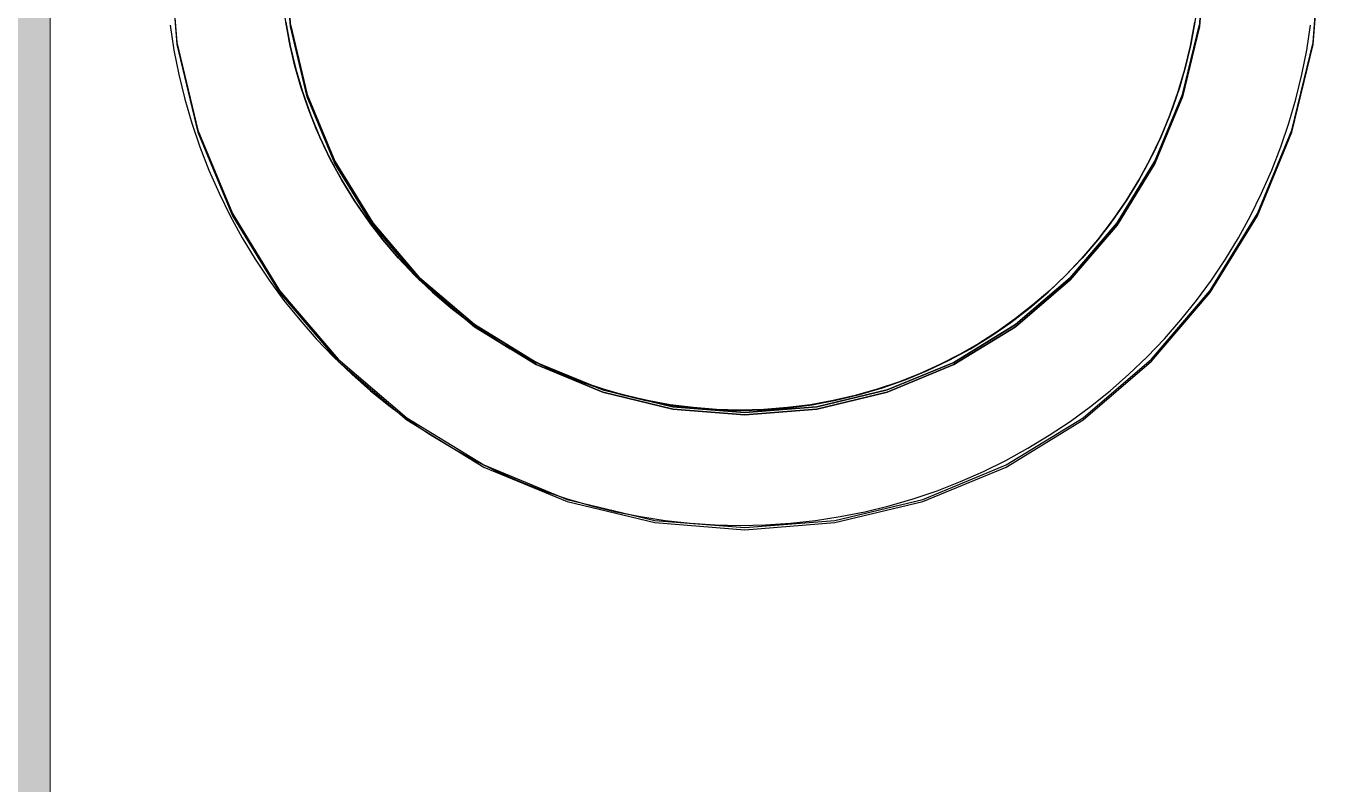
# Model space of a CAD drawing. Header units: millimetres. Extents: x 0 to 59350, y 0 to 29700.
# Drawn here: x 28653.58 to 28681.7, y 21410.59 to 21427.07 of the extents above; entities that cross this region are included whole.
import ezdxf

# ---------------------------------------------------------------- set-up
doc = ezdxf.new("R2010")
doc.units = ezdxf.units.MM
doc.linetypes.add('PUNKT2_S9', pattern=[1, 0, -1])
doc.layers.add('Slab', color=7, linetype='Continuous', lineweight=50)
doc.layers.add('Standard', color=7, linetype='Continuous', lineweight=25)

msp = doc.modelspace()

# ---------------------------------------------------------------- hatches: boundary and pattern name
at = {"layer": 'Standard', "linetype": 'PUNKT2_S9', "lineweight": 18}
h = msp.add_hatch(color=59, dxfattribs=at)
h.paths.add_polyline_path([(28654.104, 19918.72), (28654.104, 21521.22), (28629.104, 21496.22), (28629.104, 19918.72)])
h.paths.add_polyline_path([(28654.104, 18021.22), (28654.104, 18348.72), (28629.104, 18348.72), (28629.104, 18046.22)])
h.paths.add_polyline_path([(28629.104, 19641.22), (28629.104, 18626.22), (28654.104, 18626.22), (28654.104, 19641.22)])

# ---------------------------------------------------------------- linework, layer by layer
at = {"layer": 'Slab', "color": 7, "linetype": 'Continuous', "lineweight": -3}
for p, q in [((28656.705, 21428.665), (28656.859, 21426.71)), ((28656.705, 21428.665), (28656.859, 21426.71)), ((28681.551, 21426.71), (28681.705, 21428.665)), ((28681.551, 21426.71), (28681.705, 21428.665)), ((28656.705, 21428.618), (28656.859, 21426.663)), ((28656.705, 21428.618), (28656.859, 21426.663)), ((28659.328, 21427.054), (28659.205, 21428.618)), ((28659.205, 21428.618), (28659.328, 21427.054)), ((28679.205, 21428.618), (28679.082, 21427.054)), ((28679.082, 21427.054), (28679.205, 21428.618)), ((28681.551, 21426.663), (28681.705, 21428.618)), ((28681.551, 21426.663), (28681.705, 21428.618)), ((28656.711, 21427.081), (28656.794, 21426.542)), ((28656.711, 21427.081), (28656.794, 21426.542)), ((28656.711, 21427.081), (28656.794, 21426.542)), ((28656.711, 21427.081), (28656.794, 21426.542)), ((28659.323, 21426.634), (28659.227, 21427.149)), ((28659.227, 21427.149), (28659.323, 21426.634)), ((28659.227, 21427.149), (28659.323, 21426.634)), ((28659.323, 21426.634), (28659.227, 21427.149)), ((28659.227, 21427.149), (28659.323, 21426.634)), ((28659.323, 21426.634), (28659.227, 21427.149)), ((28659.694, 21425.575), (28659.328, 21427.101)), ((28659.328, 21427.101), (28659.694, 21425.575)), ((28659.694, 21425.528), (28659.328, 21427.054)), ((28659.328, 21427.054), (28659.694, 21425.528)), ((28679.082, 21427.101), (28678.715, 21425.575)), ((28678.715, 21425.575), (28679.082, 21427.101)), ((28679.082, 21427.054), (28678.715, 21425.528)), ((28678.715, 21425.528), (28679.082, 21427.054)), ((28678.981, 21427.149), (28678.886, 21426.634)), ((28678.886, 21426.634), (28678.981, 21427.149)), ((28678.886, 21426.634), (28678.981, 21427.149)), ((28678.981, 21427.149), (28678.886, 21426.634)), ((28678.886, 21426.634), (28678.981, 21427.149)), ((28678.981, 21427.149), (28678.886, 21426.634)), ((28681.414, 21426.542), (28681.497, 21427.081)), ((28681.414, 21426.542), (28681.497, 21427.081)), ((28681.414, 21426.542), (28681.497, 21427.081)), ((28681.414, 21426.542), (28681.497, 21427.081)), ((28656.859, 21426.71), (28657.317, 21424.803)), ((28656.859, 21426.71), (28657.317, 21424.803)), ((28681.093, 21424.803), (28681.551, 21426.71)), ((28681.093, 21424.803), (28681.551, 21426.71)), ((28656.794, 21426.542), (28656.9, 21426.008)), ((28656.794, 21426.542), (28656.9, 21426.008)), ((28656.794, 21426.542), (28656.9, 21426.008)), ((28656.794, 21426.542), (28656.9, 21426.008)), ((28656.859, 21426.663), (28657.317, 21424.755)), ((28656.859, 21426.663), (28657.317, 21424.755)), ((28659.445, 21426.125), (28659.323, 21426.634)), ((28659.323, 21426.634), (28659.445, 21426.125)), ((28659.323, 21426.634), (28659.445, 21426.125)), ((28659.445, 21426.125), (28659.323, 21426.634)), ((28659.323, 21426.634), (28659.445, 21426.125)), ((28659.445, 21426.125), (28659.323, 21426.634)), ((28678.886, 21426.634), (28678.763, 21426.125)), ((28678.763, 21426.125), (28678.886, 21426.634)), ((28678.763, 21426.125), (28678.886, 21426.634)), ((28678.886, 21426.634), (28678.763, 21426.125)), ((28678.763, 21426.125), (28678.886, 21426.634)), ((28678.886, 21426.634), (28678.763, 21426.125)), ((28681.093, 21424.755), (28681.551, 21426.663)), ((28681.093, 21424.755), (28681.551, 21426.663)), ((28681.308, 21426.008), (28681.414, 21426.542)), ((28681.308, 21426.008), (28681.414, 21426.542)), ((28681.308, 21426.008), (28681.414, 21426.542)), ((28681.308, 21426.008), (28681.414, 21426.542)), ((28659.594, 21425.623), (28659.445, 21426.125)), ((28659.445, 21426.125), (28659.594, 21425.623)), ((28659.445, 21426.125), (28659.594, 21425.623)), ((28659.594, 21425.623), (28659.445, 21426.125)), ((28659.445, 21426.125), (28659.594, 21425.623)), ((28659.594, 21425.623), (28659.445, 21426.125)), ((28678.763, 21426.125), (28678.615, 21425.623)), ((28678.615, 21425.623), (28678.763, 21426.125)), ((28678.615, 21425.623), (28678.763, 21426.125)), ((28678.763, 21426.125), (28678.615, 21425.623)), ((28678.615, 21425.623), (28678.763, 21426.125)), ((28678.763, 21426.125), (28678.615, 21425.623)), ((28656.9, 21426.008), (28657.03, 21425.478)), ((28656.9, 21426.008), (28657.03, 21425.478)), ((28656.9, 21426.008), (28657.03, 21425.478)), ((28656.9, 21426.008), (28657.03, 21425.478)), ((28681.178, 21425.478), (28681.308, 21426.008)), ((28681.178, 21425.478), (28681.308, 21426.008)), ((28681.178, 21425.478), (28681.308, 21426.008)), ((28681.178, 21425.478), (28681.308, 21426.008)), ((28659.768, 21425.129), (28659.594, 21425.623)), ((28659.594, 21425.623), (28659.768, 21425.129)), ((28659.594, 21425.623), (28659.768, 21425.129)), ((28659.768, 21425.129), (28659.594, 21425.623)), ((28659.594, 21425.623), (28659.768, 21425.129)), ((28659.768, 21425.129), (28659.594, 21425.623)), ((28660.295, 21424.126), (28659.694, 21425.575)), ((28659.694, 21425.575), (28660.295, 21424.126)), ((28678.715, 21425.575), (28678.115, 21424.126)), ((28678.115, 21424.126), (28678.715, 21425.575)), ((28678.615, 21425.623), (28678.44, 21425.129)), ((28678.44, 21425.129), (28678.615, 21425.623)), ((28678.44, 21425.129), (28678.615, 21425.623)), ((28678.615, 21425.623), (28678.44, 21425.129)), ((28678.44, 21425.129), (28678.615, 21425.623)), ((28678.615, 21425.623), (28678.44, 21425.129)), ((28657.03, 21425.478), (28657.183, 21424.954)), ((28657.03, 21425.478), (28657.183, 21424.954)), ((28657.03, 21425.478), (28657.183, 21424.954)), ((28657.03, 21425.478), (28657.183, 21424.954)), ((28660.295, 21424.078), (28659.694, 21425.528)), ((28659.694, 21425.528), (28660.295, 21424.078)), ((28678.715, 21425.528), (28678.115, 21424.078)), ((28678.115, 21424.078), (28678.715, 21425.528)), ((28681.026, 21424.954), (28681.178, 21425.478)), ((28681.026, 21424.954), (28681.178, 21425.478)), ((28681.026, 21424.954), (28681.178, 21425.478)), ((28681.026, 21424.954), (28681.178, 21425.478)), ((28659.969, 21424.646), (28659.768, 21425.129)), ((28659.768, 21425.129), (28659.969, 21424.646)), ((28659.768, 21425.129), (28659.969, 21424.646)), ((28659.969, 21424.646), (28659.768, 21425.129)), ((28659.768, 21425.129), (28659.969, 21424.646)), ((28659.969, 21424.646), (28659.768, 21425.129)), ((28678.44, 21425.129), (28678.24, 21424.646)), ((28678.24, 21424.646), (28678.44, 21425.129)), ((28678.24, 21424.646), (28678.44, 21425.129)), ((28678.44, 21425.129), (28678.24, 21424.646)), ((28678.24, 21424.646), (28678.44, 21425.129)), ((28678.44, 21425.129), (28678.24, 21424.646)), ((28657.183, 21424.954), (28657.358, 21424.438)), ((28657.183, 21424.954), (28657.358, 21424.438)), ((28657.183, 21424.954), (28657.358, 21424.438)), ((28657.183, 21424.954), (28657.358, 21424.438)), ((28657.317, 21424.803), (28658.067, 21422.991)), ((28657.317, 21424.803), (28658.067, 21422.991)), ((28657.317, 21424.755), (28658.067, 21422.943)), ((28657.317, 21424.755), (28658.067, 21422.943)), ((28680.342, 21422.991), (28681.093, 21424.803)), ((28680.342, 21422.991), (28681.093, 21424.803)), ((28680.342, 21422.943), (28681.093, 21424.755)), ((28680.342, 21422.943), (28681.093, 21424.755)), ((28680.85, 21424.438), (28681.026, 21424.954)), ((28680.85, 21424.438), (28681.026, 21424.954)), ((28680.85, 21424.438), (28681.026, 21424.954)), ((28680.85, 21424.438), (28681.026, 21424.954)), ((28657.358, 21424.438), (28657.556, 21423.929)), ((28657.358, 21424.438), (28657.556, 21423.929)), ((28657.358, 21424.438), (28657.556, 21423.929)), ((28657.358, 21424.438), (28657.556, 21423.929)), ((28660.194, 21424.173), (28659.969, 21424.646)), ((28659.969, 21424.646), (28660.194, 21424.173)), ((28659.969, 21424.646), (28660.194, 21424.173)), ((28660.194, 21424.173), (28659.969, 21424.646)), ((28659.969, 21424.646), (28660.194, 21424.173)), ((28660.194, 21424.173), (28659.969, 21424.646)), ((28678.24, 21424.646), (28678.014, 21424.173)), ((28678.014, 21424.173), (28678.24, 21424.646)), ((28678.014, 21424.173), (28678.24, 21424.646)), ((28678.24, 21424.646), (28678.014, 21424.173)), ((28678.014, 21424.173), (28678.24, 21424.646)), ((28678.24, 21424.646), (28678.014, 21424.173)), ((28680.653, 21423.929), (28680.85, 21424.438)), ((28680.653, 21423.929), (28680.85, 21424.438)), ((28680.653, 21423.929), (28680.85, 21424.438)), ((28680.653, 21423.929), (28680.85, 21424.438)), ((28660.444, 21423.713), (28660.194, 21424.173)), ((28660.194, 21424.173), (28660.444, 21423.713)), ((28660.194, 21424.173), (28660.444, 21423.713)), ((28660.444, 21423.713), (28660.194, 21424.173)), ((28660.194, 21424.173), (28660.444, 21423.713)), ((28660.444, 21423.713), (28660.194, 21424.173)), ((28678.014, 21424.173), (28677.764, 21423.713)), ((28677.764, 21423.713), (28678.014, 21424.173)), ((28677.764, 21423.713), (28678.014, 21424.173)), ((28678.014, 21424.173), (28677.764, 21423.713)), ((28677.764, 21423.713), (28678.014, 21424.173)), ((28678.014, 21424.173), (28677.764, 21423.713)), ((28657.556, 21423.929), (28657.775, 21423.43)), ((28657.556, 21423.929), (28657.775, 21423.43)), ((28657.556, 21423.929), (28657.775, 21423.43)), ((28657.556, 21423.929), (28657.775, 21423.43)), ((28661.115, 21422.788), (28660.295, 21424.126)), ((28660.295, 21424.126), (28661.115, 21422.788)), ((28661.115, 21422.74), (28660.295, 21424.078)), ((28660.295, 21424.078), (28661.115, 21422.74)), ((28678.115, 21424.126), (28677.295, 21422.788)), ((28677.295, 21422.788), (28678.115, 21424.126)), ((28678.115, 21424.078), (28677.295, 21422.74)), ((28677.295, 21422.74), (28678.115, 21424.078)), ((28680.433, 21423.43), (28680.653, 21423.929)), ((28680.433, 21423.43), (28680.653, 21423.929)), ((28680.433, 21423.43), (28680.653, 21423.929)), ((28680.433, 21423.43), (28680.653, 21423.929)), ((28660.717, 21423.267), (28660.444, 21423.713)), ((28660.444, 21423.713), (28660.717, 21423.267)), ((28660.444, 21423.713), (28660.717, 21423.267)), ((28660.717, 21423.267), (28660.444, 21423.713)), ((28660.444, 21423.713), (28660.717, 21423.267)), ((28660.717, 21423.267), (28660.444, 21423.713)), ((28677.764, 21423.713), (28677.491, 21423.267)), ((28677.491, 21423.267), (28677.764, 21423.713)), ((28677.491, 21423.267), (28677.764, 21423.713)), ((28677.764, 21423.713), (28677.491, 21423.267)), ((28677.491, 21423.267), (28677.764, 21423.713)), ((28677.764, 21423.713), (28677.491, 21423.267)), ((28657.775, 21423.43), (28658.016, 21422.941)), ((28657.775, 21423.43), (28658.016, 21422.941)), ((28657.775, 21423.43), (28658.016, 21422.941)), ((28657.775, 21423.43), (28658.016, 21422.941)), ((28680.192, 21422.941), (28680.433, 21423.43)), ((28680.192, 21422.941), (28680.433, 21423.43)), ((28680.192, 21422.941), (28680.433, 21423.43)), ((28680.192, 21422.941), (28680.433, 21423.43)), ((28661.014, 21422.835), (28660.717, 21423.267)), ((28660.717, 21423.267), (28661.014, 21422.835)), ((28660.717, 21423.267), (28661.014, 21422.835)), ((28661.014, 21422.835), (28660.717, 21423.267)), ((28660.717, 21423.267), (28661.014, 21422.835)), ((28661.014, 21422.835), (28660.717, 21423.267)), ((28677.491, 21423.267), (28677.194, 21422.835)), ((28677.194, 21422.835), (28677.491, 21423.267)), ((28677.194, 21422.835), (28677.491, 21423.267)), ((28677.491, 21423.267), (28677.194, 21422.835)), ((28677.194, 21422.835), (28677.491, 21423.267)), ((28677.491, 21423.267), (28677.194, 21422.835)), ((28658.016, 21422.941), (28658.279, 21422.463)), ((28658.016, 21422.941), (28658.279, 21422.463)), ((28658.016, 21422.941), (28658.279, 21422.463)), ((28658.016, 21422.941), (28658.279, 21422.463)), ((28658.067, 21422.991), (28659.092, 21421.318)), ((28658.067, 21422.991), (28659.092, 21421.318)), ((28658.067, 21422.943), (28659.092, 21421.271)), ((28658.067, 21422.943), (28659.092, 21421.271)), ((28661.333, 21422.42), (28661.014, 21422.835)), ((28661.014, 21422.835), (28661.333, 21422.42)), ((28661.014, 21422.835), (28661.333, 21422.42)), ((28661.333, 21422.42), (28661.014, 21422.835)), ((28661.014, 21422.835), (28661.333, 21422.42)), ((28661.333, 21422.42), (28661.014, 21422.835)), ((28662.134, 21421.594), (28661.115, 21422.788)), ((28661.115, 21422.788), (28662.134, 21421.594)), ((28662.134, 21421.547), (28661.115, 21422.74)), ((28661.115, 21422.74), (28662.134, 21421.547)), ((28677.295, 21422.788), (28676.276, 21421.594)), ((28676.276, 21421.594), (28677.295, 21422.788)), ((28677.295, 21422.74), (28676.276, 21421.547)), ((28676.276, 21421.547), (28677.295, 21422.74)), ((28677.194, 21422.835), (28676.876, 21422.42)), ((28676.876, 21422.42), (28677.194, 21422.835)), ((28676.876, 21422.42), (28677.194, 21422.835)), ((28677.194, 21422.835), (28676.876, 21422.42)), ((28676.876, 21422.42), (28677.194, 21422.835)), ((28677.194, 21422.835), (28676.876, 21422.42)), ((28679.318, 21421.318), (28680.342, 21422.991)), ((28679.318, 21421.318), (28680.342, 21422.991)), ((28679.318, 21421.271), (28680.342, 21422.943)), ((28679.318, 21421.271), (28680.342, 21422.943)), ((28679.929, 21422.463), (28680.192, 21422.941)), ((28679.929, 21422.463), (28680.192, 21422.941)), ((28679.929, 21422.463), (28680.192, 21422.941)), ((28679.929, 21422.463), (28680.192, 21422.941)), ((28658.279, 21422.463), (28658.562, 21421.997)), ((28658.279, 21422.463), (28658.562, 21421.997)), ((28658.279, 21422.463), (28658.562, 21421.997)), ((28658.279, 21422.463), (28658.562, 21421.997)), ((28679.647, 21421.997), (28679.929, 21422.463)), ((28679.647, 21421.997), (28679.929, 21422.463)), ((28679.647, 21421.997), (28679.929, 21422.463)), ((28679.647, 21421.997), (28679.929, 21422.463)), ((28661.673, 21422.022), (28661.333, 21422.42)), ((28661.333, 21422.42), (28661.673, 21422.022)), ((28661.333, 21422.42), (28661.673, 21422.022)), ((28661.673, 21422.022), (28661.333, 21422.42)), ((28661.333, 21422.42), (28661.673, 21422.022)), ((28661.673, 21422.022), (28661.333, 21422.42)), ((28676.876, 21422.42), (28676.536, 21422.022)), ((28676.536, 21422.022), (28676.876, 21422.42)), ((28676.536, 21422.022), (28676.876, 21422.42)), ((28676.876, 21422.42), (28676.536, 21422.022)), ((28676.536, 21422.022), (28676.876, 21422.42)), ((28676.876, 21422.42), (28676.536, 21422.022)), ((28658.562, 21421.997), (28658.865, 21421.543)), ((28658.562, 21421.997), (28658.865, 21421.543)), ((28658.562, 21421.997), (28658.865, 21421.543)), ((28658.562, 21421.997), (28658.865, 21421.543)), ((28662.033, 21421.642), (28661.673, 21422.022)), ((28661.673, 21422.022), (28662.033, 21421.642)), ((28661.673, 21422.022), (28662.033, 21421.642)), ((28662.033, 21421.642), (28661.673, 21422.022)), ((28661.673, 21422.022), (28662.033, 21421.642)), ((28662.033, 21421.642), (28661.673, 21422.022)), ((28676.536, 21422.022), (28676.175, 21421.642)), ((28676.175, 21421.642), (28676.536, 21422.022)), ((28676.175, 21421.642), (28676.536, 21422.022)), ((28676.536, 21422.022), (28676.175, 21421.642)), ((28676.175, 21421.642), (28676.536, 21422.022)), ((28676.536, 21422.022), (28676.175, 21421.642)), ((28679.344, 21421.543), (28679.647, 21421.997)), ((28679.344, 21421.543), (28679.647, 21421.997)), ((28679.344, 21421.543), (28679.647, 21421.997)), ((28679.344, 21421.543), (28679.647, 21421.997)), ((28662.413, 21421.282), (28662.033, 21421.642)), ((28662.033, 21421.642), (28662.413, 21421.282)), ((28662.033, 21421.642), (28662.413, 21421.282)), ((28662.413, 21421.282), (28662.033, 21421.642)), ((28662.033, 21421.642), (28662.413, 21421.282)), ((28662.413, 21421.282), (28662.033, 21421.642)), ((28676.175, 21421.642), (28675.795, 21421.282)), ((28675.795, 21421.282), (28676.175, 21421.642)), ((28675.795, 21421.282), (28676.175, 21421.642)), ((28676.175, 21421.642), (28675.795, 21421.282)), ((28675.795, 21421.282), (28676.175, 21421.642)), ((28676.175, 21421.642), (28675.795, 21421.282)), ((28658.865, 21421.543), (28659.187, 21421.103)), ((28658.865, 21421.543), (28659.187, 21421.103)), ((28658.865, 21421.543), (28659.187, 21421.103)), ((28658.865, 21421.543), (28659.187, 21421.103)), ((28663.327, 21420.575), (28662.134, 21421.594)), ((28662.134, 21421.594), (28663.327, 21420.575)), ((28663.327, 21420.528), (28662.134, 21421.547)), ((28662.134, 21421.547), (28663.327, 21420.528)), ((28676.276, 21421.594), (28675.083, 21420.575)), ((28675.083, 21420.575), (28676.276, 21421.594)), ((28676.276, 21421.547), (28675.083, 21420.528)), ((28675.083, 21420.528), (28676.276, 21421.547)), ((28679.021, 21421.103), (28679.344, 21421.543)), ((28679.021, 21421.103), (28679.344, 21421.543)), ((28679.021, 21421.103), (28679.344, 21421.543)), ((28679.021, 21421.103), (28679.344, 21421.543)), ((28659.092, 21421.318), (28660.366, 21419.827)), ((28659.092, 21421.318), (28660.366, 21419.827)), ((28659.092, 21421.271), (28660.366, 21419.779)), ((28659.092, 21421.271), (28660.366, 21419.779)), ((28659.187, 21421.103), (28659.529, 21420.678)), ((28659.187, 21421.103), (28659.529, 21420.678)), ((28659.187, 21421.103), (28659.529, 21420.678)), ((28659.187, 21421.103), (28659.529, 21420.678)), ((28662.811, 21420.942), (28662.413, 21421.282)), ((28662.413, 21421.282), (28662.811, 21420.942)), ((28662.413, 21421.282), (28662.811, 21420.942)), ((28662.811, 21420.942), (28662.413, 21421.282)), ((28662.413, 21421.282), (28662.811, 21420.942)), ((28662.811, 21420.942), (28662.413, 21421.282)), ((28675.795, 21421.282), (28675.397, 21420.942)), ((28675.397, 21420.942), (28675.795, 21421.282)), ((28675.397, 21420.942), (28675.795, 21421.282)), ((28675.795, 21421.282), (28675.397, 21420.942)), ((28675.397, 21420.942), (28675.795, 21421.282)), ((28675.795, 21421.282), (28675.397, 21420.942)), ((28678.044, 21419.827), (28679.318, 21421.318)), ((28678.044, 21419.827), (28679.318, 21421.318)), ((28678.044, 21419.779), (28679.318, 21421.271)), ((28678.044, 21419.779), (28679.318, 21421.271)), ((28678.68, 21420.678), (28679.021, 21421.103)), ((28678.68, 21420.678), (28679.021, 21421.103)), ((28678.68, 21420.678), (28679.021, 21421.103)), ((28678.68, 21420.678), (28679.021, 21421.103)), ((28663.226, 21420.623), (28662.811, 21420.942)), ((28662.811, 21420.942), (28663.226, 21420.623)), ((28662.811, 21420.942), (28663.226, 21420.623)), ((28663.226, 21420.623), (28662.811, 21420.942)), ((28662.811, 21420.942), (28663.226, 21420.623)), ((28663.226, 21420.623), (28662.811, 21420.942)), ((28675.397, 21420.942), (28674.982, 21420.623)), ((28674.982, 21420.623), (28675.397, 21420.942)), ((28674.982, 21420.623), (28675.397, 21420.942)), ((28675.397, 21420.942), (28674.982, 21420.623)), ((28674.982, 21420.623), (28675.397, 21420.942)), ((28675.397, 21420.942), (28674.982, 21420.623)), ((28659.529, 21420.678), (28659.888, 21420.268)), ((28659.529, 21420.678), (28659.888, 21420.268)), ((28659.529, 21420.678), (28659.888, 21420.268)), ((28659.529, 21420.678), (28659.888, 21420.268)), ((28663.658, 21420.326), (28663.226, 21420.623)), ((28663.226, 21420.623), (28663.658, 21420.326)), ((28663.226, 21420.623), (28663.658, 21420.326)), ((28663.658, 21420.326), (28663.226, 21420.623)), ((28663.226, 21420.623), (28663.658, 21420.326)), ((28663.658, 21420.326), (28663.226, 21420.623)), ((28664.665, 21419.755), (28663.327, 21420.575)), ((28663.327, 21420.575), (28664.665, 21419.755)), ((28664.665, 21419.708), (28663.327, 21420.528)), ((28663.327, 21420.528), (28664.665, 21419.708)), ((28675.083, 21420.575), (28673.745, 21419.755)), ((28673.745, 21419.755), (28675.083, 21420.575)), ((28675.083, 21420.528), (28673.745, 21419.708)), ((28673.745, 21419.708), (28675.083, 21420.528)), ((28674.982, 21420.623), (28674.551, 21420.326)), ((28674.551, 21420.326), (28674.982, 21420.623)), ((28674.551, 21420.326), (28674.982, 21420.623)), ((28674.982, 21420.623), (28674.551, 21420.326)), ((28674.551, 21420.326), (28674.982, 21420.623)), ((28674.982, 21420.623), (28674.551, 21420.326)), ((28678.32, 21420.268), (28678.68, 21420.678)), ((28678.32, 21420.268), (28678.68, 21420.678)), ((28678.32, 21420.268), (28678.68, 21420.678)), ((28678.32, 21420.268), (28678.68, 21420.678)), ((28659.888, 21420.268), (28660.265, 21419.874)), ((28659.888, 21420.268), (28660.265, 21419.874)), ((28659.888, 21420.268), (28660.265, 21419.874)), ((28659.888, 21420.268), (28660.265, 21419.874)), ((28664.104, 21420.053), (28663.658, 21420.326)), ((28663.658, 21420.326), (28664.104, 21420.053)), ((28663.658, 21420.326), (28664.104, 21420.053)), ((28664.104, 21420.053), (28663.658, 21420.326)), ((28663.658, 21420.326), (28664.104, 21420.053)), ((28664.104, 21420.053), (28663.658, 21420.326)), ((28674.551, 21420.326), (28674.104, 21420.053)), ((28674.104, 21420.053), (28674.551, 21420.326)), ((28674.104, 21420.053), (28674.551, 21420.326)), ((28674.551, 21420.326), (28674.104, 21420.053)), ((28674.104, 21420.053), (28674.551, 21420.326)), ((28674.551, 21420.326), (28674.104, 21420.053)), ((28677.943, 21419.874), (28678.32, 21420.268)), ((28677.943, 21419.874), (28678.32, 21420.268)), ((28677.943, 21419.874), (28678.32, 21420.268)), ((28677.943, 21419.874), (28678.32, 21420.268)), ((28664.564, 21419.803), (28664.104, 21420.053)), ((28664.104, 21420.053), (28664.564, 21419.803)), ((28664.104, 21420.053), (28664.564, 21419.803)), ((28664.564, 21419.803), (28664.104, 21420.053)), ((28664.104, 21420.053), (28664.564, 21419.803)), ((28664.564, 21419.803), (28664.104, 21420.053)), ((28674.104, 21420.053), (28673.644, 21419.803)), ((28673.644, 21419.803), (28674.104, 21420.053)), ((28673.644, 21419.803), (28674.104, 21420.053)), ((28674.104, 21420.053), (28673.644, 21419.803)), ((28673.644, 21419.803), (28674.104, 21420.053)), ((28674.104, 21420.053), (28673.644, 21419.803)), ((28660.265, 21419.874), (28660.659, 21419.497)), ((28660.265, 21419.874), (28660.659, 21419.497)), ((28660.265, 21419.874), (28660.659, 21419.497)), ((28660.265, 21419.874), (28660.659, 21419.497)), ((28660.366, 21419.827), (28661.858, 21418.553)), ((28660.366, 21419.827), (28661.858, 21418.553)), ((28660.366, 21419.779), (28661.858, 21418.505)), ((28660.366, 21419.779), (28661.858, 21418.505)), ((28665.037, 21419.578), (28664.564, 21419.803)), ((28664.564, 21419.803), (28665.037, 21419.578)), ((28664.564, 21419.803), (28665.037, 21419.578)), ((28665.037, 21419.578), (28664.564, 21419.803)), ((28664.564, 21419.803), (28665.037, 21419.578)), ((28665.037, 21419.578), (28664.564, 21419.803)), ((28666.115, 21419.155), (28664.665, 21419.755)), ((28664.665, 21419.755), (28666.115, 21419.155)), ((28666.115, 21419.107), (28664.665, 21419.708)), ((28664.665, 21419.708), (28666.115, 21419.107)), ((28673.745, 21419.755), (28672.295, 21419.155)), ((28672.295, 21419.155), (28673.745, 21419.755)), ((28673.745, 21419.708), (28672.295, 21419.107)), ((28672.295, 21419.107), (28673.745, 21419.708)), ((28673.644, 21419.803), (28673.171, 21419.578)), ((28673.171, 21419.578), (28673.644, 21419.803)), ((28673.171, 21419.578), (28673.644, 21419.803)), ((28673.644, 21419.803), (28673.171, 21419.578)), ((28673.171, 21419.578), (28673.644, 21419.803)), ((28673.644, 21419.803), (28673.171, 21419.578)), ((28676.552, 21418.553), (28678.044, 21419.827)), ((28676.552, 21418.553), (28678.044, 21419.827)), ((28676.552, 21418.505), (28678.044, 21419.779)), ((28676.552, 21418.505), (28678.044, 21419.779)), ((28677.549, 21419.497), (28677.943, 21419.874)), ((28677.549, 21419.497), (28677.943, 21419.874)), ((28677.549, 21419.497), (28677.943, 21419.874)), ((28677.549, 21419.497), (28677.943, 21419.874)), ((28660.659, 21419.497), (28661.069, 21419.137)), ((28660.659, 21419.497), (28661.069, 21419.137)), ((28660.659, 21419.497), (28661.069, 21419.137)), ((28660.659, 21419.497), (28661.069, 21419.137)), ((28665.52, 21419.377), (28665.037, 21419.578)), ((28665.037, 21419.578), (28665.52, 21419.377)), ((28665.037, 21419.578), (28665.52, 21419.377)), ((28665.52, 21419.377), (28665.037, 21419.578)), ((28665.037, 21419.578), (28665.52, 21419.377)), ((28665.52, 21419.377), (28665.037, 21419.578)), ((28666.014, 21419.202), (28665.52, 21419.377)), ((28665.52, 21419.377), (28666.014, 21419.202)), ((28665.52, 21419.377), (28666.014, 21419.202)), ((28666.014, 21419.202), (28665.52, 21419.377)), ((28665.52, 21419.377), (28666.014, 21419.202)), ((28666.014, 21419.202), (28665.52, 21419.377)), ((28672.688, 21419.377), (28672.194, 21419.202)), ((28672.194, 21419.202), (28672.688, 21419.377)), ((28672.194, 21419.202), (28672.688, 21419.377)), ((28672.688, 21419.377), (28672.194, 21419.202)), ((28672.194, 21419.202), (28672.688, 21419.377)), ((28672.688, 21419.377), (28672.194, 21419.202)), ((28673.171, 21419.578), (28672.688, 21419.377)), ((28672.688, 21419.377), (28673.171, 21419.578)), ((28672.688, 21419.377), (28673.171, 21419.578)), ((28673.171, 21419.578), (28672.688, 21419.377)), ((28672.688, 21419.377), (28673.171, 21419.578)), ((28673.171, 21419.578), (28672.688, 21419.377)), ((28677.139, 21419.137), (28677.549, 21419.497)), ((28677.139, 21419.137), (28677.549, 21419.497)), ((28677.139, 21419.137), (28677.549, 21419.497)), ((28677.139, 21419.137), (28677.549, 21419.497)), ((28661.069, 21419.137), (28661.495, 21418.796)), ((28661.069, 21419.137), (28661.495, 21418.796)), ((28661.069, 21419.137), (28661.495, 21418.796)), ((28661.069, 21419.137), (28661.495, 21418.796)), ((28666.516, 21419.054), (28666.014, 21419.202)), ((28666.014, 21419.202), (28666.516, 21419.054)), ((28666.014, 21419.202), (28666.516, 21419.054)), ((28666.516, 21419.054), (28666.014, 21419.202)), ((28666.014, 21419.202), (28666.516, 21419.054)), ((28666.516, 21419.054), (28666.014, 21419.202)), ((28667.64, 21418.789), (28666.115, 21419.155)), ((28666.115, 21419.155), (28667.64, 21418.789)), ((28667.64, 21418.741), (28666.115, 21419.107)), ((28666.115, 21419.107), (28667.64, 21418.741)), ((28672.295, 21419.155), (28670.769, 21418.789)), ((28670.769, 21418.789), (28672.295, 21419.155)), ((28672.295, 21419.107), (28670.769, 21418.741)), ((28670.769, 21418.741), (28672.295, 21419.107)), ((28672.194, 21419.202), (28671.692, 21419.054)), ((28671.692, 21419.054), (28672.194, 21419.202)), ((28671.692, 21419.054), (28672.194, 21419.202)), ((28672.194, 21419.202), (28671.692, 21419.054)), ((28671.692, 21419.054), (28672.194, 21419.202)), ((28672.194, 21419.202), (28671.692, 21419.054)), ((28676.714, 21418.796), (28677.139, 21419.137)), ((28676.714, 21418.796), (28677.139, 21419.137)), ((28676.714, 21418.796), (28677.139, 21419.137)), ((28676.714, 21418.796), (28677.139, 21419.137)), ((28661.495, 21418.796), (28661.934, 21418.474)), ((28661.495, 21418.796), (28661.934, 21418.474)), ((28661.495, 21418.796), (28661.934, 21418.474)), ((28661.495, 21418.796), (28661.934, 21418.474)), ((28667.025, 21418.932), (28666.516, 21419.054)), ((28666.516, 21419.054), (28667.025, 21418.932)), ((28666.516, 21419.054), (28667.025, 21418.932)), ((28667.025, 21418.932), (28666.516, 21419.054)), ((28666.516, 21419.054), (28667.025, 21418.932)), ((28667.025, 21418.932), (28666.516, 21419.054)), ((28667.54, 21418.836), (28667.025, 21418.932)), ((28667.025, 21418.932), (28667.54, 21418.836)), ((28667.025, 21418.932), (28667.54, 21418.836)), ((28667.54, 21418.836), (28667.025, 21418.932)), ((28667.025, 21418.932), (28667.54, 21418.836)), ((28667.54, 21418.836), (28667.025, 21418.932)), ((28668.059, 21418.768), (28667.54, 21418.836)), ((28667.54, 21418.836), (28668.059, 21418.768)), ((28667.54, 21418.836), (28668.059, 21418.768)), ((28668.059, 21418.768), (28667.54, 21418.836)), ((28667.54, 21418.836), (28668.059, 21418.768)), ((28668.059, 21418.768), (28667.54, 21418.836)), ((28670.668, 21418.836), (28670.149, 21418.768)), ((28670.149, 21418.768), (28670.668, 21418.836)), ((28670.149, 21418.768), (28670.668, 21418.836)), ((28670.668, 21418.836), (28670.149, 21418.768)), ((28670.149, 21418.768), (28670.668, 21418.836)), ((28670.668, 21418.836), (28670.149, 21418.768)), ((28671.183, 21418.932), (28670.668, 21418.836)), ((28670.668, 21418.836), (28671.183, 21418.932)), ((28670.668, 21418.836), (28671.183, 21418.932)), ((28671.183, 21418.932), (28670.668, 21418.836)), ((28670.668, 21418.836), (28671.183, 21418.932)), ((28671.183, 21418.932), (28670.668, 21418.836)), ((28671.692, 21419.054), (28671.183, 21418.932)), ((28671.183, 21418.932), (28671.692, 21419.054)), ((28671.183, 21418.932), (28671.692, 21419.054)), ((28671.692, 21419.054), (28671.183, 21418.932)), ((28671.183, 21418.932), (28671.692, 21419.054)), ((28671.692, 21419.054), (28671.183, 21418.932)), ((28676.274, 21418.474), (28676.714, 21418.796)), ((28676.274, 21418.474), (28676.714, 21418.796)), ((28676.274, 21418.474), (28676.714, 21418.796)), ((28676.274, 21418.474), (28676.714, 21418.796)), ((28661.858, 21418.553), (28663.53, 21417.528)), ((28661.858, 21418.553), (28663.53, 21417.528)), ((28669.205, 21418.665), (28667.64, 21418.789)), ((28667.64, 21418.789), (28669.205, 21418.665)), ((28669.205, 21418.618), (28667.64, 21418.741)), ((28667.64, 21418.741), (28669.205, 21418.618)), ((28668.581, 21418.727), (28668.059, 21418.768)), ((28668.059, 21418.768), (28668.581, 21418.727)), ((28668.059, 21418.768), (28668.581, 21418.727)), ((28668.581, 21418.727), (28668.059, 21418.768)), ((28668.059, 21418.768), (28668.581, 21418.727)), ((28668.581, 21418.727), (28668.059, 21418.768)), ((28669.104, 21418.713), (28668.581, 21418.727)), ((28668.581, 21418.727), (28669.104, 21418.713)), ((28668.581, 21418.727), (28669.104, 21418.713)), ((28669.104, 21418.713), (28668.581, 21418.727)), ((28668.581, 21418.727), (28669.104, 21418.713)), ((28669.104, 21418.713), (28668.581, 21418.727)), ((28669.627, 21418.727), (28669.104, 21418.713)), ((28669.104, 21418.713), (28669.627, 21418.727)), ((28669.104, 21418.713), (28669.627, 21418.727)), ((28669.627, 21418.727), (28669.104, 21418.713)), ((28669.104, 21418.713), (28669.627, 21418.727)), ((28669.627, 21418.727), (28669.104, 21418.713)), ((28670.769, 21418.789), (28669.205, 21418.665)), ((28669.205, 21418.665), (28670.769, 21418.789)), ((28670.769, 21418.741), (28669.205, 21418.618)), ((28669.205, 21418.618), (28670.769, 21418.741)), ((28670.149, 21418.768), (28669.627, 21418.727)), ((28669.627, 21418.727), (28670.149, 21418.768)), ((28669.627, 21418.727), (28670.149, 21418.768)), ((28670.149, 21418.768), (28669.627, 21418.727)), ((28669.627, 21418.727), (28670.149, 21418.768)), ((28670.149, 21418.768), (28669.627, 21418.727)), ((28674.88, 21417.528), (28676.552, 21418.553)), ((28674.88, 21417.528), (28676.552, 21418.553)), ((28661.858, 21418.505), (28663.53, 21417.48)), ((28661.858, 21418.505), (28663.53, 21417.48)), ((28661.934, 21418.474), (28662.388, 21418.171)), ((28661.934, 21418.474), (28662.388, 21418.171)), ((28661.934, 21418.474), (28662.388, 21418.171)), ((28661.934, 21418.474), (28662.388, 21418.171)), ((28674.88, 21417.48), (28676.552, 21418.505)), ((28674.88, 21417.48), (28676.552, 21418.505)), ((28675.82, 21418.171), (28676.274, 21418.474)), ((28675.82, 21418.171), (28676.274, 21418.474)), ((28675.82, 21418.171), (28676.274, 21418.474)), ((28675.82, 21418.171), (28676.274, 21418.474)), ((28662.388, 21418.171), (28662.854, 21417.888)), ((28662.388, 21418.171), (28662.854, 21417.888)), ((28662.388, 21418.171), (28662.854, 21417.888)), ((28662.388, 21418.171), (28662.854, 21417.888)), ((28675.354, 21417.888), (28675.82, 21418.171)), ((28675.354, 21417.888), (28675.82, 21418.171)), ((28675.354, 21417.888), (28675.82, 21418.171)), ((28675.354, 21417.888), (28675.82, 21418.171)), ((28662.854, 21417.888), (28663.332, 21417.625)), ((28662.854, 21417.888), (28663.332, 21417.625)), ((28662.854, 21417.888), (28663.332, 21417.625)), ((28662.854, 21417.888), (28663.332, 21417.625)), ((28674.876, 21417.625), (28675.354, 21417.888)), ((28674.876, 21417.625), (28675.354, 21417.888)), ((28674.876, 21417.625), (28675.354, 21417.888)), ((28674.876, 21417.625), (28675.354, 21417.888)), ((28663.332, 21417.625), (28663.821, 21417.384)), ((28663.332, 21417.625), (28663.821, 21417.384)), ((28663.332, 21417.625), (28663.821, 21417.384)), ((28663.332, 21417.625), (28663.821, 21417.384)), ((28663.53, 21417.528), (28665.342, 21416.777)), ((28663.53, 21417.528), (28665.342, 21416.777)), ((28663.53, 21417.48), (28665.342, 21416.73)), ((28663.53, 21417.48), (28665.342, 21416.73)), ((28673.068, 21416.777), (28674.88, 21417.528)), ((28673.068, 21416.777), (28674.88, 21417.528)), ((28673.068, 21416.73), (28674.88, 21417.48)), ((28673.068, 21416.73), (28674.88, 21417.48)), ((28674.387, 21417.384), (28674.876, 21417.625)), ((28674.387, 21417.384), (28674.876, 21417.625)), ((28674.387, 21417.384), (28674.876, 21417.625)), ((28674.387, 21417.384), (28674.876, 21417.625)), ((28663.821, 21417.384), (28664.321, 21417.165)), ((28663.821, 21417.384), (28664.321, 21417.165)), ((28663.821, 21417.384), (28664.321, 21417.165)), ((28663.821, 21417.384), (28664.321, 21417.165)), ((28664.321, 21417.165), (28664.829, 21416.967)), ((28664.321, 21417.165), (28664.829, 21416.967)), ((28664.321, 21417.165), (28664.829, 21416.967)), ((28664.321, 21417.165), (28664.829, 21416.967)), ((28673.379, 21416.967), (28673.888, 21417.165)), ((28673.379, 21416.967), (28673.888, 21417.165)), ((28673.379, 21416.967), (28673.888, 21417.165)), ((28673.379, 21416.967), (28673.888, 21417.165)), ((28673.888, 21417.165), (28674.387, 21417.384)), ((28673.888, 21417.165), (28674.387, 21417.384)), ((28673.888, 21417.165), (28674.387, 21417.384)), ((28673.888, 21417.165), (28674.387, 21417.384)), ((28664.829, 21416.967), (28665.345, 21416.792)), ((28664.829, 21416.967), (28665.345, 21416.792)), ((28664.829, 21416.967), (28665.345, 21416.792)), ((28664.829, 21416.967), (28665.345, 21416.792)), ((28672.863, 21416.792), (28673.379, 21416.967)), ((28672.863, 21416.792), (28673.379, 21416.967)), ((28672.863, 21416.792), (28673.379, 21416.967)), ((28672.863, 21416.792), (28673.379, 21416.967)), ((28665.342, 21416.777), (28667.249, 21416.319)), ((28665.342, 21416.777), (28667.249, 21416.319)), ((28665.342, 21416.73), (28667.249, 21416.272)), ((28665.342, 21416.73), (28667.249, 21416.272)), ((28665.345, 21416.792), (28665.869, 21416.639)), ((28665.345, 21416.792), (28665.869, 21416.639)), ((28665.345, 21416.792), (28665.869, 21416.639)), ((28665.345, 21416.792), (28665.869, 21416.639)), ((28665.869, 21416.639), (28666.399, 21416.509)), ((28665.869, 21416.639), (28666.399, 21416.509)), ((28665.869, 21416.639), (28666.399, 21416.509)), ((28665.869, 21416.639), (28666.399, 21416.509)), ((28671.16, 21416.319), (28673.068, 21416.777)), ((28671.16, 21416.319), (28673.068, 21416.777)), ((28671.16, 21416.272), (28673.068, 21416.73)), ((28671.16, 21416.272), (28673.068, 21416.73)), ((28671.81, 21416.509), (28672.339, 21416.639)), ((28671.81, 21416.509), (28672.339, 21416.639)), ((28671.81, 21416.509), (28672.339, 21416.639)), ((28671.81, 21416.509), (28672.339, 21416.639)), ((28672.339, 21416.639), (28672.863, 21416.792)), ((28672.339, 21416.639), (28672.863, 21416.792)), ((28672.339, 21416.639), (28672.863, 21416.792)), ((28672.339, 21416.639), (28672.863, 21416.792)), ((28666.399, 21416.509), (28666.934, 21416.403)), ((28666.399, 21416.509), (28666.934, 21416.403)), ((28666.399, 21416.509), (28666.934, 21416.403)), ((28666.399, 21416.509), (28666.934, 21416.403)), ((28666.934, 21416.403), (28667.473, 21416.32)), ((28666.934, 21416.403), (28667.473, 21416.32)), ((28666.934, 21416.403), (28667.473, 21416.32)), ((28666.934, 21416.403), (28667.473, 21416.32)), ((28667.249, 21416.319), (28669.205, 21416.165)), ((28667.249, 21416.319), (28669.205, 21416.165)), ((28667.249, 21416.272), (28669.205, 21416.118)), ((28667.249, 21416.272), (28669.205, 21416.118)), ((28667.473, 21416.32), (28668.015, 21416.261)), ((28667.473, 21416.32), (28668.015, 21416.261)), ((28667.473, 21416.32), (28668.015, 21416.261)), ((28667.473, 21416.32), (28668.015, 21416.261)), ((28669.205, 21416.165), (28671.16, 21416.319)), ((28669.205, 21416.165), (28671.16, 21416.319)), ((28669.205, 21416.118), (28671.16, 21416.272)), ((28669.205, 21416.118), (28671.16, 21416.272)), ((28670.194, 21416.261), (28670.736, 21416.32)), ((28670.194, 21416.261), (28670.736, 21416.32)), ((28670.194, 21416.261), (28670.736, 21416.32)), ((28670.194, 21416.261), (28670.736, 21416.32)), ((28670.736, 21416.32), (28671.275, 21416.403)), ((28670.736, 21416.32), (28671.275, 21416.403)), ((28670.736, 21416.32), (28671.275, 21416.403)), ((28670.736, 21416.32), (28671.275, 21416.403)), ((28671.275, 21416.403), (28671.81, 21416.509)), ((28671.275, 21416.403), (28671.81, 21416.509)), ((28671.275, 21416.403), (28671.81, 21416.509)), ((28671.275, 21416.403), (28671.81, 21416.509)), ((28668.015, 21416.261), (28668.559, 21416.225)), ((28668.015, 21416.261), (28668.559, 21416.225)), ((28668.015, 21416.261), (28668.559, 21416.225)), ((28668.015, 21416.261), (28668.559, 21416.225)), ((28668.559, 21416.225), (28669.104, 21416.213)), ((28668.559, 21416.225), (28669.104, 21416.213)), ((28668.559, 21416.225), (28669.104, 21416.213)), ((28668.559, 21416.225), (28669.104, 21416.213)), ((28669.104, 21416.213), (28669.649, 21416.225)), ((28669.104, 21416.213), (28669.649, 21416.225)), ((28669.104, 21416.213), (28669.649, 21416.225)), ((28669.104, 21416.213), (28669.649, 21416.225)), ((28669.649, 21416.225), (28670.194, 21416.261)), ((28669.649, 21416.225), (28670.194, 21416.261)), ((28669.649, 21416.225), (28670.194, 21416.261)), ((28669.649, 21416.225), (28670.194, 21416.261))]:
    msp.add_line(p, q, dxfattribs=at)
at = {"layer": 'Slab', "color": 30, "linetype": 'Continuous', "lineweight": -3}
msp.add_circle((28669.104, 21428.72), 10, dxfattribs=at)
at = {"layer": 'Standard', "color": 36, "linetype": 'Continuous', "lineweight": 18}
msp.add_line((28654.104, 19918.72), (28654.104, 21466.22), dxfattribs=at)

doc.saveas('drawing.dxf')
